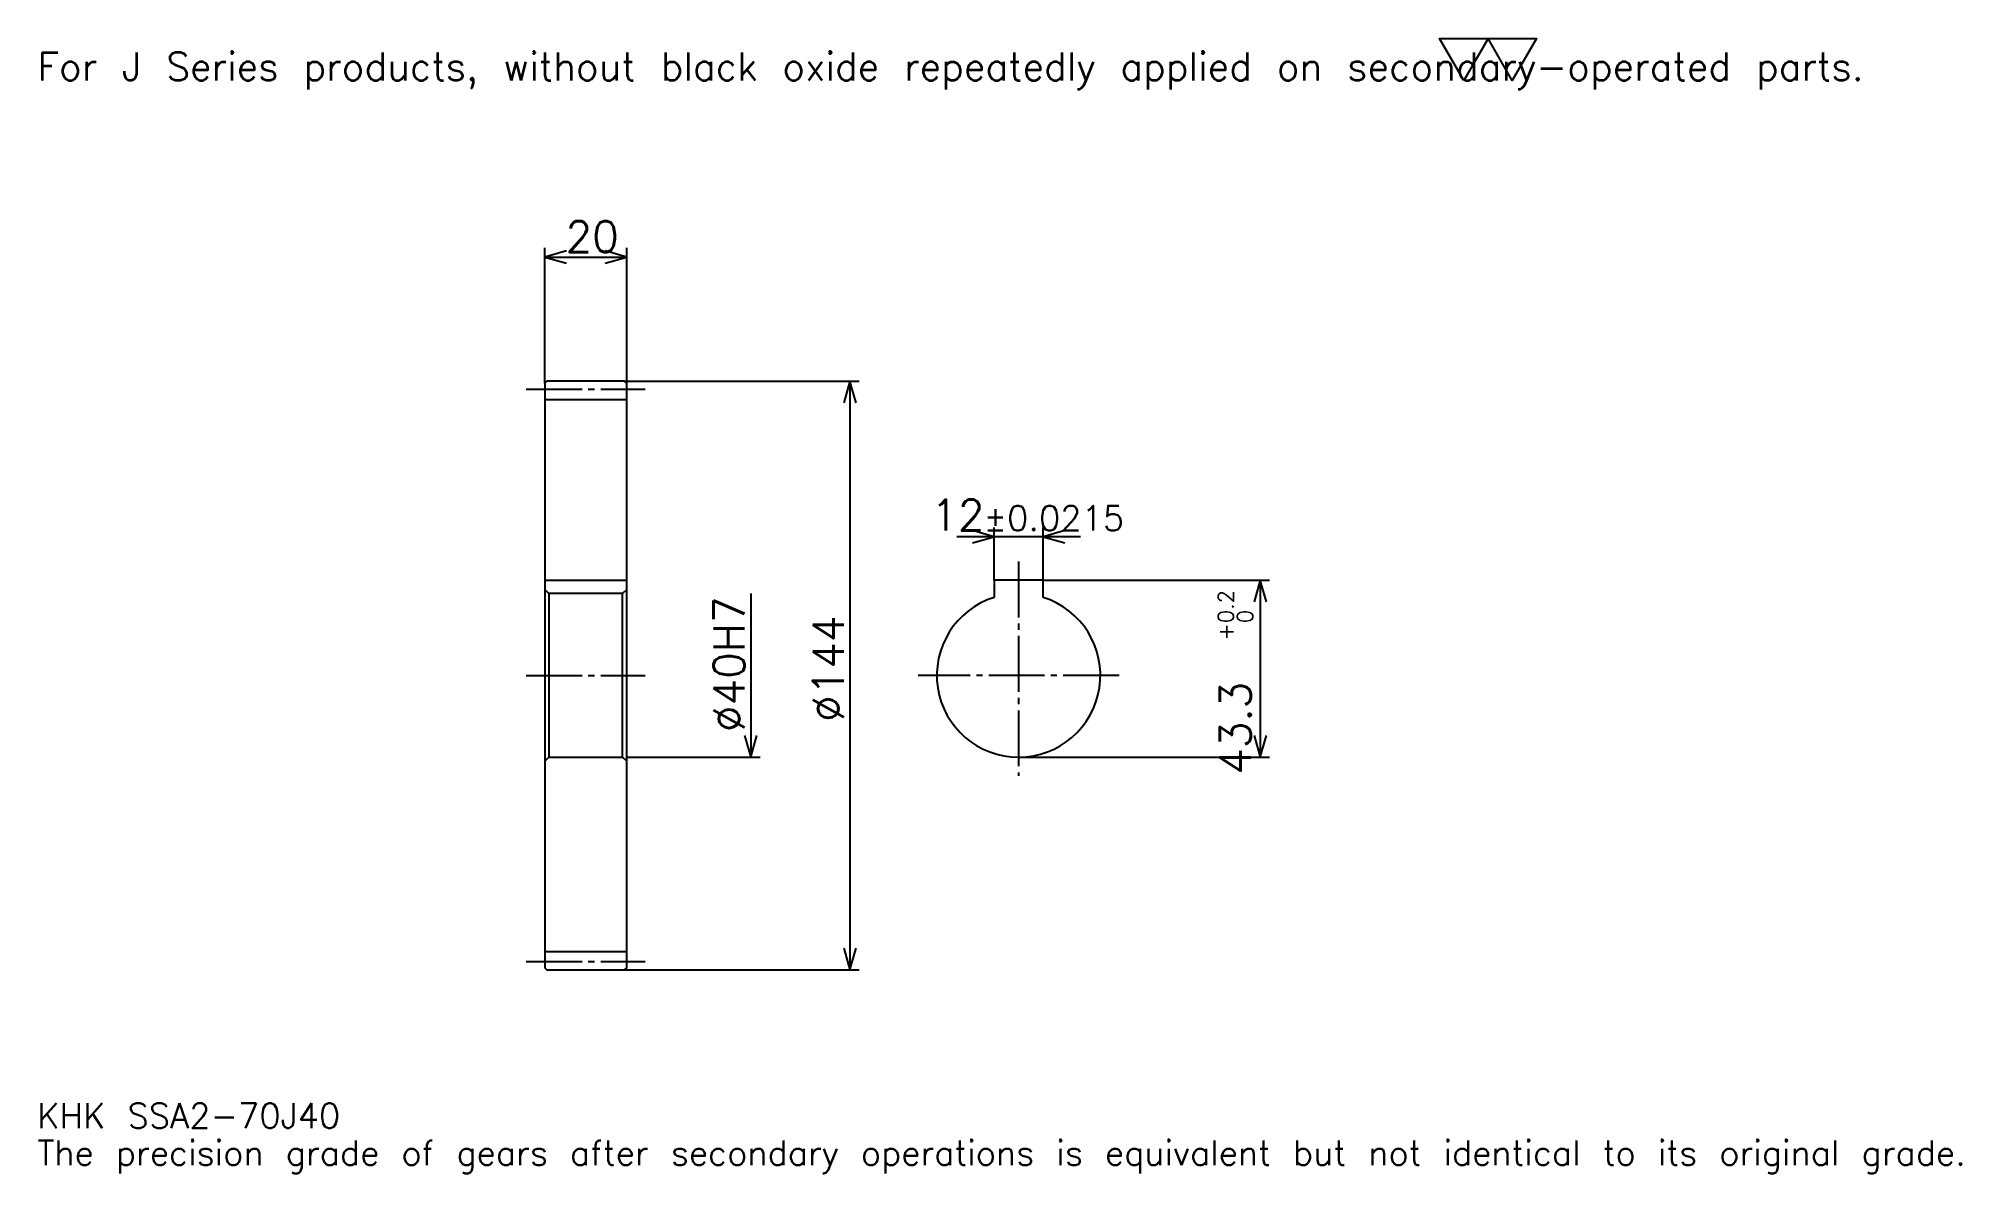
# Model space of a CAD drawing. Extents: x 15 to 486, y 6 to 283.
import ezdxf

# ---------------------------------------------------------------- set-up
doc = ezdxf.new("R2010")
doc.units = 0
doc.linetypes.add('DASHDOT', pattern=[18.195651, 13.646739, -1.516304, 1.516304, -1.516304])
doc.layers.get('0').update_dxf_attribs({"linetype": 'CONTINUOUS'})
doc.layers.add('DASHDOT', color=6, linetype='DASHDOT')
doc.styles.add('KANJI', font='TXT', dxfattribs={"bigfont": 'BIGFONT'})

msp = doc.modelspace()

# ---------------------------------------------------------------- linework, layer by layer
at = {"color": 5}
for p, q in [((139.244568, 199.394028), (139.244568, 231.994568)), ((159.244568, 199.394028), (159.244568, 231.994568)), ((139.244568, 229.720123), (159.244568, 229.720123)), ((139.244568, 198.894028), (139.244568, 199.394028)), ((158.744568, 199.394028), (159.244568, 199.394028)), ((159.244568, 199.394028), (216.105988, 199.394028)), ((159.244568, 198.894028), (159.244568, 199.394028)), ((213.831528, 199.394028), (213.831528, 55.394028)), ((270.157593, 161.308167), (239.96196, 161.308167)), ((249.059784, 150.694031), (249.059784, 163.582611)), ((261.059784, 150.694031), (261.059784, 163.582611)), ((261.059784, 150.694031), (316.404907, 150.694031)), ((314.130432, 150.694031), (314.130432, 107.394028)), ((189.570648, 147.394028), (189.570648, 107.394028)), ((159.244568, 107.394028), (191.845108, 107.394028)), ((255.059784, 107.394028), (316.404907, 107.394028)), ((158.744568, 55.394028), (159.244568, 55.394028)), ((159.244568, 55.394028), (216.105988, 55.394028))]:
    msp.add_line(p, q, dxfattribs=at)
at = {"color": 4}
for p, q in [((139.244568, 194.894028), (159.244568, 194.894028)), ((139.244568, 150.694031), (159.244568, 150.694031)), ((159.244568, 148.394028), (158.244568, 147.394028)), ((139.244568, 106.394028), (140.244568, 107.394028)), ((159.244568, 106.394028), (158.244568, 107.394028)), ((139.244568, 59.894028), (159.244568, 59.894028))]:
    msp.add_line(p, q, dxfattribs=at)
at = {"color": 7}
msp.add_lwpolyline([(363.913055, 272.934784), (357.999481, 283.184998), (381.653809, 283.184998), (375.740234, 272.934784), (369.82663, 283.184998), (363.913055, 272.934784)], dxfattribs=at)
at = {"color": 5}
for points in [[(144.551636, 231.23642), (139.244568, 229.720123), (144.551636, 228.203812)], [(153.9375, 228.203812), (159.244568, 229.720123), (153.9375, 231.23642)], [(215.347839, 194.08696), (213.831528, 199.394028), (212.315216, 194.08696)], [(243.752716, 159.791855), (249.059784, 161.308167), (243.752716, 162.824463)], [(266.366852, 162.824463), (261.059784, 161.308167), (266.366852, 159.791855)], [(315.646729, 145.386963), (314.130432, 150.694031), (312.614136, 145.386963)], [(188.054352, 112.701096), (189.570648, 107.394028), (191.08696, 112.701096)], [(312.614136, 112.701096), (314.130432, 107.394028), (315.646729, 112.701096)], [(212.315216, 60.701096), (213.831528, 55.394028), (215.347839, 60.701096)]]:
    msp.add_lwpolyline(points, dxfattribs=at)
at = {"color": 4}
for points in [[(139.244568, 106.394028), (139.244568, 55.894028), (139.744568, 55.394028), (158.744568, 55.394028), (159.244568, 55.894028), (159.244568, 198.894028), (158.744568, 199.394028), (139.744568, 199.394028), (139.244568, 198.894028), (139.244568, 106.394028)], [(261.059784, 146.472809), (261.059784, 150.694031), (249.059784, 150.694031), (249.059784, 146.472809)], [(139.244568, 148.394028), (140.244568, 147.394028), (140.244568, 107.394028), (158.244568, 107.394028), (158.244568, 147.394028), (140.244568, 147.394028)]]:
    msp.add_lwpolyline(points, dxfattribs=at)
msp.add_arc((255.059784, 127.394028), 20, 107.45760275, 72.54239725, dxfattribs=at)
at = {"layer": 'DASHDOT', "color": 7}
for p, q in [((134.695648, 197.394028), (163.793488, 197.394028)), ((255.059784, 155.242935), (255.059784, 102.845116)), ((134.695648, 127.394028), (163.793488, 127.394028)), ((279.608704, 127.394028), (230.510864, 127.394028)), ((134.695648, 57.394028), (163.793488, 57.394028))]:
    msp.add_line(p, q, dxfattribs=at)

# ---------------------------------------------------------------- texts
at = {"color": 7, "style": 'KANJI'}
for s, height, p in [('For J Series products, without black oxide repeatedly applied on secondary-operated parts.', 6.82337, (15.163043, 272.934784)), ('20', 7.581522, (144.316574, 230.933167)), ('12', 7.581522, (233.723877, 162.824463)), ('%%p0.0215', 6.065217, (246.535721, 162.824463)), ('KHK SSA2-70J40', 6.065217, (15.163043, 16.679348)), ('The precision grade of gears after secondary operations is equivalent but not identical to its original grade.', 6.065217, (15.163043, 7.581522))]:
    msp.add_text(s, height=height, dxfattribs=at).set_placement(p)
for s, height, p in [('0.2', 3.790761, (307.610321, 140.157867)), ('%%c40H7', 7.581522, (188.054352, 113.557755)), ('%%c144', 7.581522, (212.315216, 116.021744)), ('0', 3.790761, (312.310852, 140.157867)), ('+', 3.790761, (307.610321, 135.912216)), ('43.3', 7.581522, (311.855957, 103.09639))]:
    msp.add_text(s, height=height, rotation=90, dxfattribs=at).set_placement(p)

doc.saveas('drawing.dxf')
